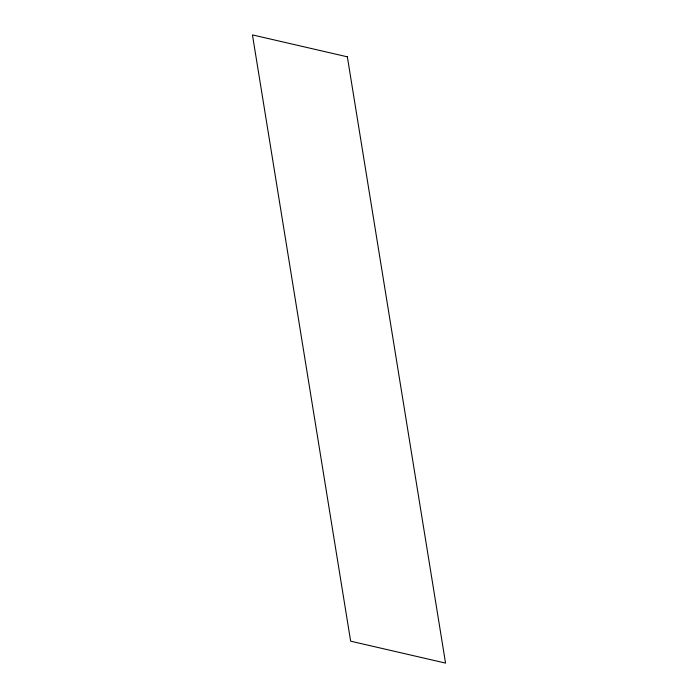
<?xml version="1.0" encoding="UTF-8"?>
<svg xmlns="http://www.w3.org/2000/svg" width="698" height="698" viewBox="0 0 698 698"><rect width="100%" height="100%" fill="white"/><g stroke="black" fill="none" stroke-linecap="round" stroke-linejoin="round"><path stroke-width="1.05" d="M347.351 56.826L252.449 34.9L350.649 641.174L445.551 663.1L347.351 56.826"/></g></svg>
